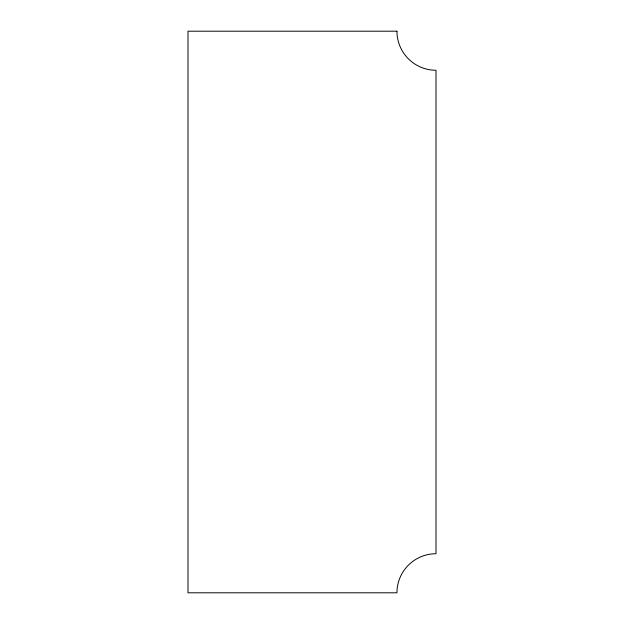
<?xml version="1.0" encoding="UTF-8"?>
<svg xmlns="http://www.w3.org/2000/svg" width="624" height="624" viewBox="0 0 624 624"><rect width="100%" height="100%" fill="white"/><g stroke="black" fill="none" stroke-linecap="round" stroke-linejoin="round"><path stroke-width="0.94" d="M396.942 31.2L188.003 31.2L188.003 592.8L396.942 592.8A39.055 39.055 0 0 1 435.997 553.745L435.997 70.255A39.055 39.055 0 0 1 396.942 31.2"/></g></svg>
